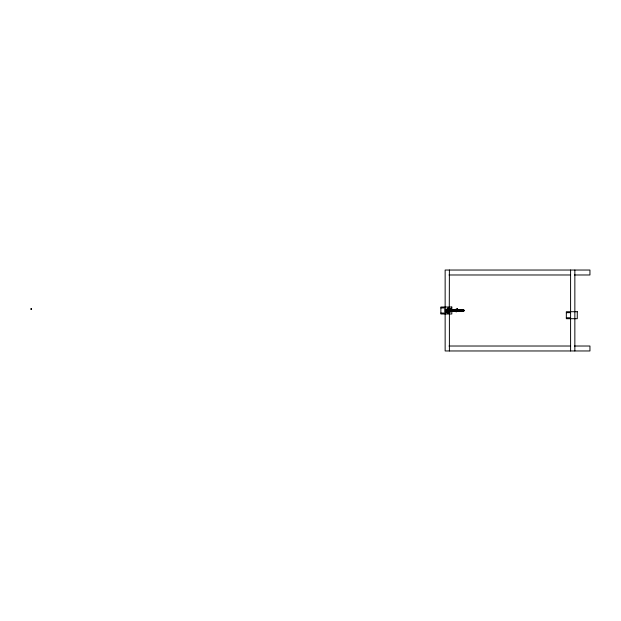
<?xml version="1.0" encoding="UTF-8"?>
<svg xmlns="http://www.w3.org/2000/svg" width="621" height="621" viewBox="0 0 621 621"><rect width="100%" height="100%" fill="white"/><g stroke="black" fill="none" stroke-linecap="round" stroke-linejoin="round"><path stroke-width="0.93" d="M446.546 311.005C445.707 313.52 447.314 309.506 445.567 311.781M446.103 312.146L447.066 312.076L447.089 310.834L447.547 311.338L447.011 311.354L448.075 311.191L447.236 311.532L448.331 311.734L447.586 311.323L447.617 308.381L450.784 309.002L447.857 309.103M448.704 312.293C447.601 312.875 447.718 309.336 447.524 311.486C446.305 311.525 447.741 310.275 447.26 308.909M448.89 311.331C446.072 310.624 447.834 310.958 447.485 311.827M447.43 308.932L447.632 308.901M446.367 310.655C448.572 310.733 446.709 312.184 448.059 311.463A1.265 1.265 0 0 1 446.041 310.818C448.028 312.099 447.663 310.275 449.744 308.691M448.098 312.006L447.19 312.068L448.114 311.532A1.327 1.327 0 0 1 445.971 310.787L446.778 312.759L447.648 312.689M448.354 312.177L448.929 312.906L447.927 312.262L450.256 311.563L450.295 308.381L447.26 308.381L447.283 311.463L447.865 311.773L448.424 311.245M449.526 312.425L449.62 311.253L449.542 311.734M449.666 311.742L449.938 312.068L449.278 311.959M450.427 311.416L450.862 311.331M450.559 310.974C451.886 311.641 449.969 310.073 450.598 311.237M451.576 310.803L451.576 310.197M459.4 310.725L459.02 310.182M460.541 310.632L460.666 310.05M460.728 309.964L460.666 311.036L460.541 310.058M461.224 309.995L461.178 311.144L461.038 309.988L461.411 310.779M461.543 310.321L461.628 310.935L460.898 310.958M448.028 311.059L447.997 311.16A0.994 0.994 0 0 1 446.289 310.702A1.079 1.079 0 0 0 448.098 311.191L446.584 311.175L446.018 312.076M447.857 310.911C446.833 310.671 446.74 311.354 447.857 310.725M447.26 312.278L447.236 311.532L448.067 311.098M455.915 309.615L456.621 309.615L456.567 310.182M458.104 310.221L458.119 309.631L457.405 309.825M460.293 310.725L460.254 310.29L457.39 310.174M460.658 310.562L460.65 310.29M461.628 310.415L461.923 310.12L460.898 310.221M462.397 310.593L460.898 310.818L461.457 310.321M447.578 311.214L447.104 310.585M447.477 312.464C445.808 313 450.504 311.781 446.15 311.936M450.962 311.253L450.962 308.699M458.678 310.741L458.973 310.259L459.323 310.942M458.935 310.562L458.911 310.686M460.208 310.655L460.27 310.632M460.277 310.508L458.896 310.5M447.85 310.632C448.727 312.837 446.227 311.478 448.114 312.293M448.82 311.99L449.93 312.146M458.104 310.632L458.104 310.368M447.26 310.415C447.524 311.191 447.376 308.684 446.848 309.421M447.33 310.104L447.368 309.561M446.732 310.624C447.803 311.657 447.912 310.283 446.095 311.424M447.524 310.042L447.26 309.972M448.828 311.99C450.73 312.549 447.104 312.549 449.169 312.86M446.088 311.105L447.617 311.812M449.899 311.245L449.907 310.593M448.222 312.386L449.076 312.596L448.409 312.782M449.247 311.532L449.138 311.532M456.614 310.717L460.246 310.989M460.417 310.725C457.716 310.896 457.84 311.866 458.158 309.53M447.26 312.619C446.802 312.51 447.943 313.085 447.229 312.774M449.317 312.759L448.269 312.689L448.719 312.774M458.104 310.741L458.104 311.315M450.776 310.834C452.779 311.765 442.129 311.214 446.406 309.941M449.278 312.526L448.533 312.72L449.2 312.689M447.43 309.7L447.407 309.972M448.742 312.534L448.269 312.681L448.975 312.557M447.407 310.166L447.306 310.585M447.485 312.262L447.267 311.602M447.617 309.475L447.57 310.461M446.483 312.223L448.61 312.021M447.609 311.129C445.653 311.3 447.694 310.399 447.477 312.138M448.3 311.959C449.076 310.88 445.249 311.113 446.359 311.928M447.493 311.206L447.221 310.655L447.826 310.818M449.332 312.006L449.829 311.975M446.91 311.851L447.539 309.506M447.943 312.146L447.795 311.431L447.896 312.053M446.934 311.144C447.617 311.012 448.595 310.011 445.529 311.936M461.147 310.694L461.419 309.98L460.968 311.152L460.898 309.988L460.898 311.043M447.299 311.532L446.778 311.851M448.013 311.168L447.85 311.789M449.697 311.028L449.899 311.703L446.414 311.532M456.606 310.779L456.629 311.4L456.567 310.818M446.336 311.633L450.209 311.703L450.225 311.253C448.929 311.16 444.209 311.478 445.971 310.686M446.771 311.362L447.462 310.686M449.751 311.851L446.445 311.626M447.159 311.036L447.663 310.795M448.183 310.321L447.64 309.607M458.104 309.685L457.033 309.607M446.639 310.632L446.685 312.029M448.572 311.959L446.181 311.897A1.747 1.747 0 0 0 446.569 312.099C447.516 312.41 447.842 311.121 447.943 312.138M447.795 311.82C448.657 311.773 445.987 311.486 446.437 310.826M446.483 311.734L446.46 310.989M446.476 310.896L446.367 311.532M447.586 308.381C446.507 314.164 448.657 310.019 446.755 310.865M449.837 311.501L449.891 311.82M447.562 312.821L447.469 313.147M448.657 312.41L448.222 312.604M446.639 311.113L446.825 311.043M448.486 312.518L449.162 312.883L448.556 312.627M447.353 310.5L447.104 310.415M449.674 311.183L448.921 311.253M447.555 310.974L447.151 311.137M447.997 311.626C446.01 312.324 448.199 311.02 447.066 311.292M447.361 312.037L447.353 311.447M448.059 311.463L446.926 311.447L446.802 312.216L447.252 311.431L446.577 311.804M461.038 310.663L461.356 310.306M461.046 310.104L461.349 311.028M447.128 312.852L446.732 312.604L447.33 312.448M449.138 312.883L448.649 312.976M448.253 311.268L447.896 311.237M458.461 309.755L458.686 309.708M448.89 312.619L448.804 312.906M460.192 310.391L460.13 310.717M463.289 310.686L462.591 310.694M448.548 312.767L449.014 312.619M459.687 310.523L459.905 310.71M447.182 311.447C445.412 311.517 448.572 311.703 446.615 311.672M448.673 312.86L449.022 312.852M461.76 310.818L462.148 310.779M447.229 311.672L447.267 312.27M462.87 310.081C467.885 310.384 458.911 310.57 463.289 310.632L463.235 311.036M462.785 310.756L464.135 310.958L462.397 311.043L462.397 309.972L463.289 310.384M450.869 309.77L450.473 309.623M447.842 308.381L447.865 311.175M447.019 311.711L446.499 311.525L447.089 311.595M458.624 309.832L457.444 309.941M447.19 310.927L447.78 311.261M462.14 310.337L461.892 310.337M446.592 312.138L446.872 311.47M462.591 310.042L463.181 309.856M447.842 311.959L448.075 311.331M447.407 311.245L447.43 310.702M448.905 311.23L448.851 308.381M446.15 311.571L446.67 311.983M445.544 310.997L447.26 310.834M449.379 308.909L448.758 308.435L449.534 308.831M445.979 310.779L446.375 310.981M446.057 310.81L446.188 311.276L446.282 310.748M449.286 308.8L449.394 270.034M448.277 310.205L447.291 309.677M446.227 311.028L445.63 311.175L446.313 311.098M445.963 310.942L446.507 311.253M446.546 310.911L446.313 309.949M463.049 310.089L462.622 310.399L462.94 310.011M444.706 309.863L447.733 309.623L448.362 310.096M457.506 311.276L457.39 308.458L456.963 308.458L456.963 309.499M447.205 311.331L447.167 310.5M449.666 311.331L448.385 311.331M447.027 309.413L447.244 309.421M449.744 308.924L450.132 308.878M447.128 312.759L447.345 312.619M447.019 311.447L446.615 311.005M448.874 311.556L448.758 311.532M449.565 311.331L449.402 311.331M462.637 310.011L462.684 310.399M447.469 312.619L447.842 312.518M446.553 311.556L446.181 311.098M451.785 310.958L457.281 310.904M447.92 308.691L449.472 308.676M460.021 310.298L458.787 310.585M448.564 311.323L448.463 308.381M459.051 310.888L460.091 310.896M448.999 274.979L570.645 274.979M574.503 274.979L589.95 274.979L589.95 270.034L445.141 270.034L445.141 350.966L589.95 350.966L589.95 346.021L574.503 346.021M447.997 307.775L449.519 307.775M440.879 307.946L445.141 307.946M450.256 308.699L450.962 308.715M450.256 308.916L450.962 308.916M456.621 309.499L460.293 309.499M453.772 309.693L454.844 309.693M450.388 309.863L453.229 309.863L453.229 311.137L450.388 311.137M453.772 309.964L455.263 309.964M458.935 309.941L460.184 309.941M456.621 310.5L456.621 311.796L455.915 311.758L455.915 309.204L456.621 309.242L456.621 310.283L457.848 310.12M458.057 310.151L460.091 310.104M460.898 310.065L462.288 310.422M447.547 310.244L447.314 310.244A2.22 1.265 -72.4 0 1 446.973 310.166M460.898 310.384L461.768 310.368M445.552 310.826L448.215 310.919M456.357 310.88L456.171 311.408M457.848 310.88L457.413 310.81M453.772 311.036L455.263 311.036M444.706 311.137L448.494 311.137M455.915 311.175L460.021 311.074M453.772 311.307L454.844 311.307M455.915 311.385L460.417 311.408M446.018 311.959L445.56 311.346M446.499 312.006L449.542 312.332M566.336 312.658L570.59 312.658M440.879 313.054L445.141 313.054M566.336 317.766L570.59 317.766M448.999 346.021L570.645 346.021M451.785 310.042L457.134 310.104M447.252 310.29L447.671 310.298M450.512 311.067L450.644 308.73M448.02 312.441L447.819 312.371M448.766 309.576L447.904 308.901M448.37 308.885L448.944 309.343M446.002 311.059L445.731 310.655M449.519 311.253L449.526 311.703M574.852 270.034L574.852 350.966M570.59 270.034L570.59 350.966M462.94 310.624L462.94 311.043M462.684 310.616L462.684 311.043M462.482 309.972L462.482 311.043M461.628 309.98L461.628 311.043M457.925 309.592L457.925 311.408M457.661 309.592L457.661 311.408M456.171 309.592L456.171 310.19M452.049 309.77L452.049 311.23M451.653 309.77L451.653 311.23M451.576 309.662L451.576 311.237M449.767 308.381L449.767 311.245M449.394 311.369L449.394 350.966M31.26 308.474L31.26 309.576M31.05 308.474L31.05 309.576M461.457 309.98L461.457 311.043L461.457 309.98M447.337 309.6L447.299 309.607M447.679 310.174L447.252 310.166L447.679 310.174M451.816 307.007L440.879 307.007L440.879 313.993L451.816 313.993L451.816 307.007M577.274 311.719L566.336 311.719L566.336 318.705L577.274 318.705L577.274 311.719M449.488 311.928L449.41 311.494L449.41 311.928"/></g></svg>
